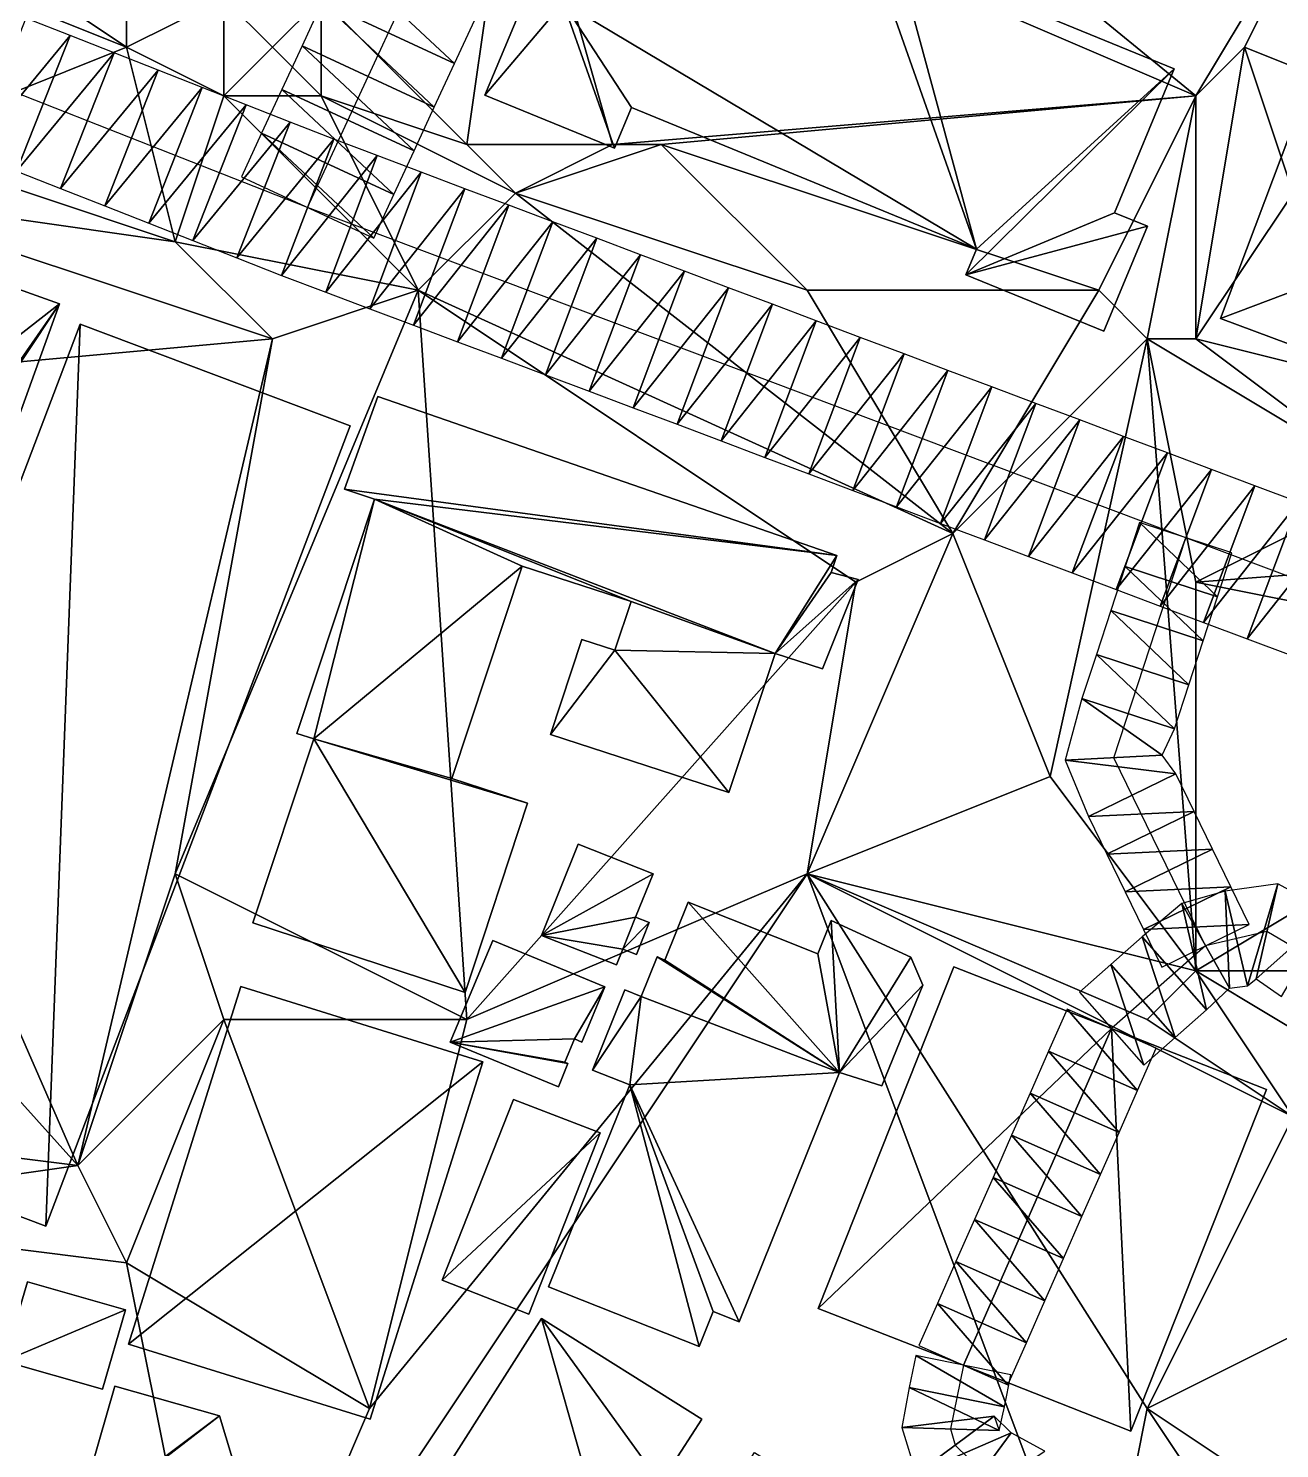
# Model space of a CAD drawing. Header units: metres. Extents: x -1103 to 901, y -902 to 905.
# Drawn here: x -998 to -946.6, y -201.6 to -143.2 of the extents above; entities that cross this region are included whole.
import ezdxf

# ---------------------------------------------------------------- set-up
doc = ezdxf.new("R2010")
doc.units = ezdxf.units.M
for name, color, linetype in [('OSM_BUILDING_FOOTPRINTS', 7, 'CONTINUOUS'), ('OSM_BUILDING_ROOFS', 1, 'CONTINUOUS'), ('OSM_BUILDING_WALLS', 8, 'CONTINUOUS'), ('OSM_ROAD_AXES', 2, 'CONTINUOUS'), ('OSM_ROAD_SURFACE', 9, 'CONTINUOUS'), ('OSM_TERRAIN', 3, 'CONTINUOUS')]:
    doc.layers.add(name, color=color, linetype=linetype)

msp = doc.modelspace()

# ---------------------------------------------------------------- linework, layer by layer
at = {"layer": 'OSM_BUILDING_FOOTPRINTS'}
for points in [[(-953.79, -155.686, 19.398), (-959.471, -153.364, 19.398), (-959.029, -152.302, 19.398), (-973.222, -146.485, 19.398), (-973.918, -148.155, 19.398), (-979.257, -145.977, 19.398), (-977.434, -141.608, 19.398), (-976.041, -142.172, 19.398), (-971.819, -132.02, 19.398), (-972.382, -131.788, 19.398), (-970.713, -127.796, 19.398), (-966.402, -129.554, 19.398), (-966.756, -130.405, 19.398), (-962.113, -132.318, 19.398), (-961.76, -131.478, 19.398), (-959.129, -132.551, 19.398), (-962.312, -140.215, 19.398), (-950.894, -144.892, 19.398), (-953.347, -150.809, 19.398), (-951.999, -151.362, 19.398), (-953.79, -155.686, 19.398)], [(-920.65, -165.727, 17.542), (-923.801, -164.544, 17.542), (-948.992, -155.155, 17.542), (-945.743, -146.529, 17.542), (-936.247, -150.068, 17.542), (-936.38, -150.399, 17.542), (-935.297, -150.809, 17.542), (-935.219, -150.587, 17.542), (-934.667, -150.798, 17.542), (-934.589, -150.587, 17.542), (-932.821, -151.251, 17.542), (-932.964, -151.616, 17.542), (-932.213, -151.892, 17.542), (-932.124, -151.638, 17.542), (-929.14, -152.744, 17.542), (-929.471, -153.606, 17.542), (-925.149, -155.21, 17.542), (-925.934, -157.289, 17.542), (-925.293, -157.532, 17.542), (-923.348, -152.368, 17.542), (-916.373, -154.966, 17.542), (-916.715, -155.884, 17.542), (-916.903, -155.807, 17.542), (-920.65, -165.727, 17.542)], [(-1006.792, -150.976, 20.696), (-996.755, -154.559, 20.696), (-1003.022, -171.899, 20.696), (-1007.289, -170.384, 20.696), (-1006.77, -168.947, 20.696), (-1012.551, -166.89, 20.696), (-1006.792, -150.976, 20.696)], [(-984.806, -159.568, 20.4), (-997.329, -192.491, 20.4), (-1008.427, -188.322, 20.4), (-995.904, -155.399, 20.4), (-984.806, -159.568, 20.4)], [(-983.668, -158.363, 20.351), (-964.777, -164.909, 20.351), (-965.009, -165.606, 20.351), (-963.892, -165.894, 20.351), (-965.362, -169.576, 20.351), (-967.319, -168.935, 20.351), (-969.22, -174.663, 20.351), (-976.56, -172.275, 20.351), (-975.267, -168.36, 20.351), (-973.907, -168.802, 20.351), (-973.244, -166.801, 20.351), (-977.721, -165.341, 20.351), (-980.616, -174.078, 20.351), (-977.499, -175.095, 20.351), (-980.075, -182.881, 20.351), (-988.807, -180.016, 20.351), (-986.298, -172.452, 20.351), (-986.994, -172.231, 20.351), (-983.8, -162.587, 20.351), (-985.038, -162.178, 20.351), (-983.668, -158.363, 20.351)], [(-975.421, -176.787, 20.302), (-972.337, -178.003, 20.302), (-973.056, -179.784, 20.302), (-972.492, -180.005, 20.302), (-973.022, -181.321, 20.302), (-973.575, -181.1, 20.302), (-973.84, -181.752, 20.302), (-976.924, -180.536, 20.302), (-975.421, -176.787, 20.302)], [(-976.637, -194.99, 19.983), (-970.436, -197.445, 19.983), (-969.861, -196.007, 19.983), (-968.789, -196.428, 19.983), (-964.666, -186.176, 19.983), (-962.93, -186.729, 19.983), (-961.239, -182.582, 19.983), (-961.726, -181.431, 19.983), (-965.009, -179.927, 19.983), (-965.561, -181.299, 19.983), (-970.889, -179.176, 19.983), (-971.851, -181.553, 19.983), (-972.171, -181.421, 19.983), (-972.823, -183.046, 19.983), (-973.498, -182.781, 19.983), (-974.824, -186.076, 19.983), (-973.299, -186.685, 19.983), (-976.637, -194.99, 19.983)], [(-978.936, -180.746, 20.065), (-974.316, -182.648, 20.065), (-975.266, -184.926, 20.065), (-975.576, -184.794, 20.065), (-975.974, -185.756, 20.065), (-975.841, -185.811, 20.065), (-976.228, -186.762, 20.065), (-980.683, -184.926, 20.065), (-978.936, -180.746, 20.065)], [(-959.957, -181.83, 19.7), (-965.539, -195.886, 19.7), (-959.57, -198.219, 19.7), (-952.672, -200.928, 19.7), (-947.09, -186.872, 19.7), (-953.468, -184.373, 19.7), (-959.957, -181.83, 19.7)], [(-989.305, -182.637, 20.035), (-979.345, -185.734, 20.035), (-983.976, -200.442, 20.035), (-993.925, -197.357, 20.035), (-989.305, -182.637, 20.035)], [(-978.085, -187.282, 20.02), (-974.515, -188.664, 20.02), (-977.455, -196.118, 20.02), (-981.014, -194.725, 20.02), (-978.085, -187.282, 20.02)], [(-998.081, -194.791, 20.022), (-994.046, -195.941, 20.022), (-994.997, -199.204, 20.022), (-999.031, -198.054, 20.022), (-998.081, -194.791, 20.022)], [(-980.715, -202.245, 19.753), (-976.924, -196.295, 19.753), (-970.336, -200.442, 19.753), (-972.027, -203.074, 19.753), (-969.85, -204.445, 19.753), (-968.17, -201.802, 19.753), (-958.166, -208.095, 19.753), (-957.602, -207.221, 19.753), (-953.435, -209.853, 19.753), (-958.254, -217.406, 19.753), (-963.107, -214.354, 19.753), (-963.372, -214.763, 19.753), (-965.682, -213.315, 19.753), (-965.505, -213.027, 19.753), (-972.701, -208.493, 19.753), (-972.436, -208.073, 19.753), (-974.337, -206.889, 19.753), (-974.05, -206.436, 19.753), (-980.715, -202.245, 19.753)], [(-994.488, -199.082, 20), (-990.177, -200.299, 20), (-989.393, -202.897, 20), (-990.52, -204.811, 20), (-993.427, -202.809, 20), (-994.765, -205.143, 20), (-996.113, -204.756, 20), (-994.488, -199.082, 20)]]:
    msp.add_polyline3d(points, close=True, dxfattribs=at)
at = {"layer": 'OSM_BUILDING_ROOFS'}
for points in [[(-959.029, -152.302, 30.998), (-966.756, -130.405, 30.998), (-976.041, -142.172, 30.998)], [(-959.029, -152.302, 30.998), (-962.312, -140.215, 30.998), (-966.756, -130.405, 30.998)], [(-959.029, -152.302, 30.998), (-950.894, -144.892, 30.998), (-962.312, -140.215, 30.998)], [(-976.041, -142.172, 30.998), (-977.434, -141.608, 30.998), (-979.257, -145.977, 30.998)], [(-976.041, -142.172, 30.998), (-979.257, -145.977, 30.998), (-973.918, -148.155, 30.998)], [(-976.041, -142.172, 30.998), (-973.918, -148.155, 30.998), (-973.222, -146.485, 30.998)], [(-976.041, -142.172, 30.998), (-973.222, -146.485, 30.998), (-959.029, -152.302, 30.998)], [(-959.471, -153.364, 30.998), (-953.347, -150.809, 30.998), (-950.894, -144.892, 30.998)], [(-959.029, -152.302, 30.998), (-959.471, -153.364, 30.998), (-950.894, -144.892, 30.998)], [(-936.38, -150.399, 35.542), (-945.743, -146.529, 35.542), (-948.992, -155.155, 35.542)], [(-936.38, -150.399, 35.542), (-948.992, -155.155, 35.542), (-923.801, -164.544, 35.542)], [(-996.755, -154.559, 32.296), (-1006.792, -150.976, 32.296), (-1012.551, -166.89, 32.296)], [(-959.471, -153.364, 30.998), (-951.999, -151.362, 30.998), (-953.347, -150.809, 30.998)], [(-959.471, -153.364, 30.998), (-953.79, -155.686, 30.998), (-951.999, -151.362, 30.998)], [(-996.755, -154.559, 32.296), (-1012.551, -166.89, 32.296), (-1006.77, -168.947, 32.296)], [(-996.755, -154.559, 32.296), (-1006.77, -168.947, 32.296), (-1007.289, -170.384, 32.296)], [(-996.755, -154.559, 32.296), (-1007.289, -170.384, 32.296), (-1003.022, -171.899, 32.296)], [(-997.329, -192.491, 25.6), (-995.904, -155.399, 25.6), (-1008.427, -188.322, 25.6)], [(-997.329, -192.491, 25.6), (-984.806, -159.568, 25.6), (-995.904, -155.399, 25.6)], [(-964.777, -164.909, 35.151), (-983.668, -158.363, 35.151), (-985.038, -162.178, 35.151)], [(-964.777, -164.909, 35.151), (-985.038, -162.178, 35.151), (-983.8, -162.587, 35.151)], [(-983.8, -162.587, 35.151), (-986.994, -172.231, 35.151), (-986.298, -172.452, 35.151)], [(-983.8, -162.587, 35.151), (-986.298, -172.452, 35.151), (-977.721, -165.341, 35.151)], [(-967.319, -168.935, 35.151), (-964.777, -164.909, 35.151), (-983.8, -162.587, 35.151)], [(-983.8, -162.587, 35.151), (-977.721, -165.341, 35.151), (-973.244, -166.801, 35.151)], [(-973.244, -166.801, 35.151), (-967.319, -168.935, 35.151), (-983.8, -162.587, 35.151)], [(-967.319, -168.935, 35.151), (-965.009, -165.606, 35.151), (-964.777, -164.909, 35.151)], [(-986.298, -172.452, 35.151), (-980.616, -174.078, 35.151), (-977.721, -165.341, 35.151)], [(-967.319, -168.935, 35.151), (-963.892, -165.894, 35.151), (-965.009, -165.606, 35.151)], [(-967.319, -168.935, 35.151), (-965.362, -169.576, 35.151), (-963.892, -165.894, 35.151)], [(-973.244, -166.801, 35.151), (-973.907, -168.802, 35.151), (-967.319, -168.935, 35.151)], [(-973.907, -168.802, 35.151), (-975.267, -168.36, 35.151), (-976.56, -172.275, 35.151)], [(-973.907, -168.802, 35.151), (-976.56, -172.275, 35.151), (-969.22, -174.663, 35.151)], [(-973.907, -168.802, 35.151), (-969.22, -174.663, 35.151), (-967.319, -168.935, 35.151)], [(-986.298, -172.452, 35.151), (-988.807, -180.016, 35.151), (-980.075, -182.881, 35.151)], [(-986.298, -172.452, 35.151), (-980.075, -182.881, 35.151), (-977.499, -175.095, 35.151)], [(-986.298, -172.452, 35.151), (-977.499, -175.095, 35.151), (-980.616, -174.078, 35.151)], [(-972.337, -178.003, 25.502), (-975.421, -176.787, 25.502), (-976.924, -180.536, 25.502)], [(-973.056, -179.784, 25.502), (-972.337, -178.003, 25.502), (-976.924, -180.536, 25.502)], [(-964.666, -186.176, 25.183), (-970.889, -179.176, 25.183), (-971.851, -181.553, 25.183)], [(-964.666, -186.176, 25.183), (-965.561, -181.299, 25.183), (-970.889, -179.176, 25.183)], [(-973.056, -179.784, 25.502), (-976.924, -180.536, 25.502), (-973.575, -181.1, 25.502)], [(-973.575, -181.1, 25.502), (-972.492, -180.005, 25.502), (-973.056, -179.784, 25.502)], [(-964.666, -186.176, 25.183), (-965.009, -179.927, 25.183), (-965.561, -181.299, 25.183)], [(-964.666, -186.176, 25.183), (-961.726, -181.431, 25.183), (-965.009, -179.927, 25.183)], [(-973.575, -181.1, 25.502), (-973.022, -181.321, 25.502), (-972.492, -180.005, 25.502)], [(-974.316, -182.648, 25.265), (-978.936, -180.746, 25.265), (-980.683, -184.926, 25.265)], [(-976.924, -180.536, 25.502), (-973.84, -181.752, 25.502), (-973.575, -181.1, 25.502)], [(-964.666, -186.176, 25.183), (-972.171, -181.421, 25.183), (-972.823, -183.046, 25.183)], [(-964.666, -186.176, 25.183), (-971.851, -181.553, 25.183), (-972.171, -181.421, 25.183)], [(-964.666, -186.176, 25.183), (-961.239, -182.582, 25.183), (-961.726, -181.431, 25.183)], [(-953.468, -184.373, 24.9), (-959.957, -181.83, 24.9), (-965.539, -195.886, 24.9)], [(-979.345, -185.734, 31.635), (-989.305, -182.637, 31.635), (-993.925, -197.357, 31.635)], [(-975.576, -184.794, 25.265), (-974.316, -182.648, 25.265), (-980.683, -184.926, 25.265)], [(-975.576, -184.794, 25.265), (-975.266, -184.926, 25.265), (-974.316, -182.648, 25.265)], [(-972.823, -183.046, 25.183), (-973.498, -182.781, 25.183), (-974.824, -186.076, 25.183)], [(-964.666, -186.176, 25.183), (-962.93, -186.729, 25.183), (-961.239, -182.582, 25.183)], [(-972.823, -183.046, 25.183), (-974.824, -186.076, 25.183), (-973.299, -186.685, 25.183)], [(-972.823, -183.046, 25.183), (-973.299, -186.685, 25.183), (-964.666, -186.176, 25.183)], [(-953.468, -184.373, 24.9), (-965.539, -195.886, 24.9), (-959.57, -198.219, 24.9)], [(-953.468, -184.373, 24.9), (-959.57, -198.219, 24.9), (-952.672, -200.928, 24.9)], [(-953.468, -184.373, 24.9), (-952.672, -200.928, 24.9), (-947.09, -186.872, 24.9)], [(-980.683, -184.926, 25.265), (-975.974, -185.756, 25.265), (-975.576, -184.794, 25.265)], [(-980.683, -184.926, 25.265), (-976.228, -186.762, 25.265), (-975.841, -185.811, 25.265)], [(-980.683, -184.926, 25.265), (-975.841, -185.811, 25.265), (-975.974, -185.756, 25.265)], [(-979.345, -185.734, 31.635), (-993.925, -197.357, 31.635), (-983.976, -200.442, 31.635)], [(-973.299, -186.685, 25.183), (-968.789, -196.428, 25.183), (-964.666, -186.176, 25.183)], [(-973.299, -186.685, 25.183), (-976.637, -194.99, 25.183), (-970.436, -197.445, 25.183)], [(-973.299, -186.685, 25.183), (-970.436, -197.445, 25.183), (-969.861, -196.007, 25.183)], [(-973.299, -186.685, 25.183), (-969.861, -196.007, 25.183), (-968.789, -196.428, 25.183)], [(-974.515, -188.664, 25.22), (-978.085, -187.282, 25.22), (-981.014, -194.725, 25.22)], [(-974.515, -188.664, 25.22), (-981.014, -194.725, 25.22), (-977.455, -196.118, 25.22)], [(-994.046, -195.941, 25.222), (-998.081, -194.791, 25.222), (-999.031, -198.054, 25.222)], [(-994.046, -195.941, 25.222), (-999.031, -198.054, 25.222), (-994.997, -199.204, 25.222)], [(-976.924, -196.295, 31.353), (-980.715, -202.245, 31.353), (-974.05, -206.436, 31.353)], [(-972.027, -203.074, 31.353), (-970.336, -200.442, 31.353), (-976.924, -196.295, 31.353)], [(-972.027, -203.074, 31.353), (-976.924, -196.295, 31.353), (-974.05, -206.436, 31.353)], [(-990.177, -200.299, 25.2), (-994.488, -199.082, 25.2), (-996.113, -204.756, 25.2)], [(-993.427, -202.809, 25.2), (-990.177, -200.299, 25.2), (-996.113, -204.756, 25.2)], [(-993.427, -202.809, 25.2), (-989.393, -202.897, 25.2), (-990.177, -200.299, 25.2)]]:
    msp.add_3dface(points, dxfattribs=at)
at = {"layer": 'OSM_BUILDING_WALLS'}
for points in [[(-950.894, -144.892, 19.398), (-962.312, -140.215, 19.398), (-962.312, -140.215, 30.998)], [(-950.894, -144.892, 19.398), (-962.312, -140.215, 30.998), (-950.894, -144.892, 30.998)], [(-977.434, -141.608, 19.398), (-979.257, -145.977, 19.398), (-979.257, -145.977, 30.998)], [(-977.434, -141.608, 19.398), (-979.257, -145.977, 30.998), (-977.434, -141.608, 30.998)], [(-953.347, -150.809, 19.398), (-950.894, -144.892, 19.398), (-950.894, -144.892, 30.998)], [(-953.347, -150.809, 19.398), (-950.894, -144.892, 30.998), (-953.347, -150.809, 30.998)], [(-979.257, -145.977, 19.398), (-973.918, -148.155, 19.398), (-973.918, -148.155, 30.998)], [(-979.257, -145.977, 19.398), (-973.918, -148.155, 30.998), (-979.257, -145.977, 30.998)], [(-973.918, -148.155, 19.398), (-973.222, -146.485, 19.398), (-973.222, -146.485, 30.998)], [(-973.918, -148.155, 19.398), (-973.222, -146.485, 30.998), (-973.918, -148.155, 30.998)], [(-973.222, -146.485, 19.398), (-959.029, -152.302, 19.398), (-959.029, -152.302, 30.998)], [(-973.222, -146.485, 19.398), (-959.029, -152.302, 30.998), (-973.222, -146.485, 30.998)], [(-945.743, -146.529, 17.542), (-948.992, -155.155, 17.542), (-948.992, -155.155, 35.542)], [(-945.743, -146.529, 17.542), (-948.992, -155.155, 35.542), (-945.743, -146.529, 35.542)], [(-996.755, -154.559, 20.696), (-1006.792, -150.976, 20.696), (-1006.792, -150.976, 32.296)], [(-996.755, -154.559, 20.696), (-1006.792, -150.976, 32.296), (-996.755, -154.559, 32.296)], [(-951.999, -151.362, 19.398), (-953.347, -150.809, 19.398), (-953.347, -150.809, 30.998)], [(-951.999, -151.362, 19.398), (-953.347, -150.809, 30.998), (-951.999, -151.362, 30.998)], [(-953.79, -155.686, 19.398), (-951.999, -151.362, 19.398), (-951.999, -151.362, 30.998)], [(-953.79, -155.686, 19.398), (-951.999, -151.362, 30.998), (-953.79, -155.686, 30.998)], [(-959.029, -152.302, 19.398), (-959.471, -153.364, 19.398), (-959.471, -153.364, 30.998)], [(-959.029, -152.302, 19.398), (-959.471, -153.364, 30.998), (-959.029, -152.302, 30.998)], [(-959.471, -153.364, 19.398), (-953.79, -155.686, 19.398), (-953.79, -155.686, 30.998)], [(-959.471, -153.364, 19.398), (-953.79, -155.686, 30.998), (-959.471, -153.364, 30.998)], [(-1003.022, -171.899, 20.696), (-996.755, -154.559, 20.696), (-996.755, -154.559, 32.296)], [(-1003.022, -171.899, 20.696), (-996.755, -154.559, 32.296), (-1003.022, -171.899, 32.296)], [(-995.904, -155.399, 20.4), (-1008.427, -188.322, 20.4), (-1008.427, -188.322, 25.6)], [(-995.904, -155.399, 20.4), (-1008.427, -188.322, 25.6), (-995.904, -155.399, 25.6)], [(-984.806, -159.568, 20.4), (-995.904, -155.399, 20.4), (-995.904, -155.399, 25.6)], [(-984.806, -159.568, 20.4), (-995.904, -155.399, 25.6), (-984.806, -159.568, 25.6)], [(-948.992, -155.155, 17.542), (-923.801, -164.544, 17.542), (-923.801, -164.544, 35.542)], [(-948.992, -155.155, 17.542), (-923.801, -164.544, 35.542), (-948.992, -155.155, 35.542)], [(-983.668, -158.363, 20.351), (-985.038, -162.178, 20.351), (-985.038, -162.178, 35.151)], [(-983.668, -158.363, 20.351), (-985.038, -162.178, 35.151), (-983.668, -158.363, 35.151)], [(-964.777, -164.909, 20.351), (-983.668, -158.363, 20.351), (-983.668, -158.363, 35.151)], [(-964.777, -164.909, 20.351), (-983.668, -158.363, 35.151), (-964.777, -164.909, 35.151)], [(-997.329, -192.491, 20.4), (-984.806, -159.568, 20.4), (-984.806, -159.568, 25.6)], [(-997.329, -192.491, 20.4), (-984.806, -159.568, 25.6), (-997.329, -192.491, 25.6)], [(-985.038, -162.178, 20.351), (-983.8, -162.587, 20.351), (-983.8, -162.587, 35.151)], [(-985.038, -162.178, 20.351), (-983.8, -162.587, 35.151), (-985.038, -162.178, 35.151)], [(-983.8, -162.587, 20.351), (-986.994, -172.231, 20.351), (-986.994, -172.231, 35.151)], [(-983.8, -162.587, 20.351), (-986.994, -172.231, 35.151), (-983.8, -162.587, 35.151)], [(-965.009, -165.606, 20.351), (-964.777, -164.909, 20.351), (-964.777, -164.909, 35.151)], [(-965.009, -165.606, 20.351), (-964.777, -164.909, 35.151), (-965.009, -165.606, 35.151)], [(-980.616, -174.078, 20.351), (-977.721, -165.341, 20.351), (-977.721, -165.341, 35.151)], [(-980.616, -174.078, 20.351), (-977.721, -165.341, 35.151), (-980.616, -174.078, 35.151)], [(-977.721, -165.341, 20.351), (-973.244, -166.801, 20.351), (-973.244, -166.801, 35.151)], [(-977.721, -165.341, 20.351), (-973.244, -166.801, 35.151), (-977.721, -165.341, 35.151)], [(-965.362, -169.576, 20.351), (-963.892, -165.894, 20.351), (-963.892, -165.894, 35.151)], [(-965.362, -169.576, 20.351), (-963.892, -165.894, 35.151), (-965.362, -169.576, 35.151)], [(-963.892, -165.894, 20.351), (-965.009, -165.606, 20.351), (-965.009, -165.606, 35.151)], [(-963.892, -165.894, 20.351), (-965.009, -165.606, 35.151), (-963.892, -165.894, 35.151)], [(-973.244, -166.801, 20.351), (-973.907, -168.802, 20.351), (-973.907, -168.802, 35.151)], [(-973.244, -166.801, 20.351), (-973.907, -168.802, 35.151), (-973.244, -166.801, 35.151)], [(-975.267, -168.36, 20.351), (-976.56, -172.275, 20.351), (-976.56, -172.275, 35.151)], [(-975.267, -168.36, 20.351), (-976.56, -172.275, 35.151), (-975.267, -168.36, 35.151)], [(-973.907, -168.802, 20.351), (-975.267, -168.36, 20.351), (-975.267, -168.36, 35.151)], [(-973.907, -168.802, 20.351), (-975.267, -168.36, 35.151), (-973.907, -168.802, 35.151)], [(-969.22, -174.663, 20.351), (-967.319, -168.935, 20.351), (-967.319, -168.935, 35.151)], [(-969.22, -174.663, 20.351), (-967.319, -168.935, 35.151), (-969.22, -174.663, 35.151)], [(-967.319, -168.935, 20.351), (-965.362, -169.576, 20.351), (-965.362, -169.576, 35.151)], [(-967.319, -168.935, 20.351), (-965.362, -169.576, 35.151), (-967.319, -168.935, 35.151)], [(-986.994, -172.231, 20.351), (-986.298, -172.452, 20.351), (-986.298, -172.452, 35.151)], [(-986.994, -172.231, 20.351), (-986.298, -172.452, 35.151), (-986.994, -172.231, 35.151)], [(-976.56, -172.275, 20.351), (-969.22, -174.663, 20.351), (-969.22, -174.663, 35.151)], [(-976.56, -172.275, 20.351), (-969.22, -174.663, 35.151), (-976.56, -172.275, 35.151)], [(-986.298, -172.452, 20.351), (-988.807, -180.016, 20.351), (-988.807, -180.016, 35.151)], [(-986.298, -172.452, 20.351), (-988.807, -180.016, 35.151), (-986.298, -172.452, 35.151)], [(-977.499, -175.095, 20.351), (-980.616, -174.078, 20.351), (-980.616, -174.078, 35.151)], [(-977.499, -175.095, 20.351), (-980.616, -174.078, 35.151), (-977.499, -175.095, 35.151)], [(-980.075, -182.881, 20.351), (-977.499, -175.095, 20.351), (-977.499, -175.095, 35.151)], [(-980.075, -182.881, 20.351), (-977.499, -175.095, 35.151), (-980.075, -182.881, 35.151)], [(-975.421, -176.787, 20.302), (-976.924, -180.536, 20.302), (-976.924, -180.536, 25.502)], [(-975.421, -176.787, 20.302), (-976.924, -180.536, 25.502), (-975.421, -176.787, 25.502)], [(-972.337, -178.003, 20.302), (-975.421, -176.787, 20.302), (-975.421, -176.787, 25.502)], [(-972.337, -178.003, 20.302), (-975.421, -176.787, 25.502), (-972.337, -178.003, 25.502)], [(-973.056, -179.784, 20.302), (-972.337, -178.003, 20.302), (-972.337, -178.003, 25.502)], [(-973.056, -179.784, 20.302), (-972.337, -178.003, 25.502), (-973.056, -179.784, 25.502)], [(-970.889, -179.176, 19.983), (-971.851, -181.553, 19.983), (-971.851, -181.553, 25.183)], [(-970.889, -179.176, 19.983), (-971.851, -181.553, 25.183), (-970.889, -179.176, 25.183)], [(-965.561, -181.299, 19.983), (-970.889, -179.176, 19.983), (-970.889, -179.176, 25.183)], [(-965.561, -181.299, 19.983), (-970.889, -179.176, 25.183), (-965.561, -181.299, 25.183)], [(-972.492, -180.005, 20.302), (-973.056, -179.784, 20.302), (-973.056, -179.784, 25.502)], [(-972.492, -180.005, 20.302), (-973.056, -179.784, 25.502), (-972.492, -180.005, 25.502)], [(-965.009, -179.927, 19.983), (-965.561, -181.299, 19.983), (-965.561, -181.299, 25.183)], [(-965.009, -179.927, 19.983), (-965.561, -181.299, 25.183), (-965.009, -179.927, 25.183)], [(-961.726, -181.431, 19.983), (-965.009, -179.927, 19.983), (-965.009, -179.927, 25.183)], [(-961.726, -181.431, 19.983), (-965.009, -179.927, 25.183), (-961.726, -181.431, 25.183)], [(-988.807, -180.016, 20.351), (-980.075, -182.881, 20.351), (-980.075, -182.881, 35.151)], [(-988.807, -180.016, 20.351), (-980.075, -182.881, 35.151), (-988.807, -180.016, 35.151)], [(-973.022, -181.321, 20.302), (-972.492, -180.005, 20.302), (-972.492, -180.005, 25.502)], [(-973.022, -181.321, 20.302), (-972.492, -180.005, 25.502), (-973.022, -181.321, 25.502)], [(-978.936, -180.746, 20.065), (-980.683, -184.926, 20.065), (-980.683, -184.926, 25.265)], [(-978.936, -180.746, 20.065), (-980.683, -184.926, 25.265), (-978.936, -180.746, 25.265)], [(-974.316, -182.648, 20.065), (-978.936, -180.746, 20.065), (-978.936, -180.746, 25.265)], [(-974.316, -182.648, 20.065), (-978.936, -180.746, 25.265), (-974.316, -182.648, 25.265)], [(-976.924, -180.536, 20.302), (-973.84, -181.752, 20.302), (-973.84, -181.752, 25.502)], [(-976.924, -180.536, 20.302), (-973.84, -181.752, 25.502), (-976.924, -180.536, 25.502)], [(-973.84, -181.752, 20.302), (-973.575, -181.1, 20.302), (-973.575, -181.1, 25.502)], [(-973.84, -181.752, 20.302), (-973.575, -181.1, 25.502), (-973.84, -181.752, 25.502)], [(-973.575, -181.1, 20.302), (-973.022, -181.321, 20.302), (-973.022, -181.321, 25.502)], [(-973.575, -181.1, 20.302), (-973.022, -181.321, 25.502), (-973.575, -181.1, 25.502)], [(-972.171, -181.421, 19.983), (-972.823, -183.046, 19.983), (-972.823, -183.046, 25.183)], [(-972.171, -181.421, 19.983), (-972.823, -183.046, 25.183), (-972.171, -181.421, 25.183)], [(-971.851, -181.553, 19.983), (-972.171, -181.421, 19.983), (-972.171, -181.421, 25.183)], [(-971.851, -181.553, 19.983), (-972.171, -181.421, 25.183), (-971.851, -181.553, 25.183)], [(-961.239, -182.582, 19.983), (-961.726, -181.431, 19.983), (-961.726, -181.431, 25.183)], [(-961.239, -182.582, 19.983), (-961.726, -181.431, 25.183), (-961.239, -182.582, 25.183)], [(-959.957, -181.83, 19.7), (-965.539, -195.886, 19.7), (-965.539, -195.886, 24.9)], [(-959.957, -181.83, 19.7), (-965.539, -195.886, 24.9), (-959.957, -181.83, 24.9)], [(-953.468, -184.373, 19.7), (-959.957, -181.83, 19.7), (-959.957, -181.83, 24.9)], [(-953.468, -184.373, 19.7), (-959.957, -181.83, 24.9), (-953.468, -184.373, 24.9)], [(-989.305, -182.637, 20.035), (-993.925, -197.357, 20.035), (-993.925, -197.357, 31.635)], [(-989.305, -182.637, 20.035), (-993.925, -197.357, 31.635), (-989.305, -182.637, 31.635)], [(-979.345, -185.734, 20.035), (-989.305, -182.637, 20.035), (-989.305, -182.637, 31.635)], [(-979.345, -185.734, 20.035), (-989.305, -182.637, 31.635), (-979.345, -185.734, 31.635)], [(-975.266, -184.926, 20.065), (-974.316, -182.648, 20.065), (-974.316, -182.648, 25.265)], [(-975.266, -184.926, 20.065), (-974.316, -182.648, 25.265), (-975.266, -184.926, 25.265)], [(-973.498, -182.781, 19.983), (-974.824, -186.076, 19.983), (-974.824, -186.076, 25.183)], [(-973.498, -182.781, 19.983), (-974.824, -186.076, 25.183), (-973.498, -182.781, 25.183)], [(-972.823, -183.046, 19.983), (-973.498, -182.781, 19.983), (-973.498, -182.781, 25.183)], [(-972.823, -183.046, 19.983), (-973.498, -182.781, 25.183), (-972.823, -183.046, 25.183)], [(-962.93, -186.729, 19.983), (-961.239, -182.582, 19.983), (-961.239, -182.582, 25.183)], [(-962.93, -186.729, 19.983), (-961.239, -182.582, 25.183), (-962.93, -186.729, 25.183)], [(-947.09, -186.872, 19.7), (-953.468, -184.373, 19.7), (-953.468, -184.373, 24.9)], [(-947.09, -186.872, 19.7), (-953.468, -184.373, 24.9), (-947.09, -186.872, 24.9)], [(-980.683, -184.926, 20.065), (-976.228, -186.762, 20.065), (-976.228, -186.762, 25.265)], [(-980.683, -184.926, 20.065), (-976.228, -186.762, 25.265), (-980.683, -184.926, 25.265)], [(-975.974, -185.756, 20.065), (-975.576, -184.794, 20.065), (-975.576, -184.794, 25.265)], [(-975.974, -185.756, 20.065), (-975.576, -184.794, 25.265), (-975.974, -185.756, 25.265)], [(-975.576, -184.794, 20.065), (-975.266, -184.926, 20.065), (-975.266, -184.926, 25.265)], [(-975.576, -184.794, 20.065), (-975.266, -184.926, 25.265), (-975.576, -184.794, 25.265)], [(-983.976, -200.442, 20.035), (-979.345, -185.734, 20.035), (-979.345, -185.734, 31.635)], [(-983.976, -200.442, 20.035), (-979.345, -185.734, 31.635), (-983.976, -200.442, 31.635)], [(-975.841, -185.811, 20.065), (-975.974, -185.756, 20.065), (-975.974, -185.756, 25.265)], [(-975.841, -185.811, 20.065), (-975.974, -185.756, 25.265), (-975.841, -185.811, 25.265)], [(-976.228, -186.762, 20.065), (-975.841, -185.811, 20.065), (-975.841, -185.811, 25.265)], [(-976.228, -186.762, 20.065), (-975.841, -185.811, 25.265), (-976.228, -186.762, 25.265)], [(-974.824, -186.076, 19.983), (-973.299, -186.685, 19.983), (-973.299, -186.685, 25.183)], [(-974.824, -186.076, 19.983), (-973.299, -186.685, 25.183), (-974.824, -186.076, 25.183)], [(-968.789, -196.428, 19.983), (-964.666, -186.176, 19.983), (-964.666, -186.176, 25.183)], [(-968.789, -196.428, 19.983), (-964.666, -186.176, 25.183), (-968.789, -196.428, 25.183)], [(-964.666, -186.176, 19.983), (-962.93, -186.729, 19.983), (-962.93, -186.729, 25.183)], [(-964.666, -186.176, 19.983), (-962.93, -186.729, 25.183), (-964.666, -186.176, 25.183)], [(-973.299, -186.685, 19.983), (-976.637, -194.99, 19.983), (-976.637, -194.99, 25.183)], [(-973.299, -186.685, 19.983), (-976.637, -194.99, 25.183), (-973.299, -186.685, 25.183)], [(-952.672, -200.928, 19.7), (-947.09, -186.872, 19.7), (-947.09, -186.872, 24.9)], [(-952.672, -200.928, 19.7), (-947.09, -186.872, 24.9), (-952.672, -200.928, 24.9)], [(-978.085, -187.282, 20.02), (-981.014, -194.725, 20.02), (-981.014, -194.725, 25.22)], [(-978.085, -187.282, 20.02), (-981.014, -194.725, 25.22), (-978.085, -187.282, 25.22)], [(-974.515, -188.664, 20.02), (-978.085, -187.282, 20.02), (-978.085, -187.282, 25.22)], [(-974.515, -188.664, 20.02), (-978.085, -187.282, 25.22), (-974.515, -188.664, 25.22)], [(-1008.427, -188.322, 20.4), (-997.329, -192.491, 20.4), (-997.329, -192.491, 25.6)], [(-1008.427, -188.322, 20.4), (-997.329, -192.491, 25.6), (-1008.427, -188.322, 25.6)], [(-977.455, -196.118, 20.02), (-974.515, -188.664, 20.02), (-974.515, -188.664, 25.22)], [(-977.455, -196.118, 20.02), (-974.515, -188.664, 25.22), (-977.455, -196.118, 25.22)], [(-994.046, -195.941, 20.022), (-998.081, -194.791, 20.022), (-998.081, -194.791, 25.222)], [(-994.046, -195.941, 20.022), (-998.081, -194.791, 25.222), (-994.046, -195.941, 25.222)], [(-981.014, -194.725, 20.02), (-977.455, -196.118, 20.02), (-977.455, -196.118, 25.22)], [(-981.014, -194.725, 20.02), (-977.455, -196.118, 25.22), (-981.014, -194.725, 25.22)], [(-976.637, -194.99, 19.983), (-970.436, -197.445, 19.983), (-970.436, -197.445, 25.183)], [(-976.637, -194.99, 19.983), (-970.436, -197.445, 25.183), (-976.637, -194.99, 25.183)], [(-994.997, -199.204, 20.022), (-994.046, -195.941, 20.022), (-994.046, -195.941, 25.222)], [(-994.997, -199.204, 20.022), (-994.046, -195.941, 25.222), (-994.997, -199.204, 25.222)], [(-976.924, -196.295, 19.753), (-980.715, -202.245, 19.753), (-980.715, -202.245, 31.353)], [(-976.924, -196.295, 19.753), (-980.715, -202.245, 31.353), (-976.924, -196.295, 31.353)], [(-970.336, -200.442, 19.753), (-976.924, -196.295, 19.753), (-976.924, -196.295, 31.353)], [(-970.336, -200.442, 19.753), (-976.924, -196.295, 31.353), (-970.336, -200.442, 31.353)], [(-970.436, -197.445, 19.983), (-969.861, -196.007, 19.983), (-969.861, -196.007, 25.183)], [(-970.436, -197.445, 19.983), (-969.861, -196.007, 25.183), (-970.436, -197.445, 25.183)], [(-969.861, -196.007, 19.983), (-968.789, -196.428, 19.983), (-968.789, -196.428, 25.183)], [(-969.861, -196.007, 19.983), (-968.789, -196.428, 25.183), (-969.861, -196.007, 25.183)], [(-965.539, -195.886, 19.7), (-959.57, -198.219, 19.7), (-959.57, -198.219, 24.9)], [(-965.539, -195.886, 19.7), (-959.57, -198.219, 24.9), (-965.539, -195.886, 24.9)], [(-993.925, -197.357, 20.035), (-983.976, -200.442, 20.035), (-983.976, -200.442, 31.635)], [(-993.925, -197.357, 20.035), (-983.976, -200.442, 31.635), (-993.925, -197.357, 31.635)], [(-999.031, -198.054, 20.022), (-994.997, -199.204, 20.022), (-994.997, -199.204, 25.222)], [(-999.031, -198.054, 20.022), (-994.997, -199.204, 25.222), (-999.031, -198.054, 25.222)], [(-959.57, -198.219, 19.7), (-952.672, -200.928, 19.7), (-952.672, -200.928, 24.9)], [(-959.57, -198.219, 19.7), (-952.672, -200.928, 24.9), (-959.57, -198.219, 24.9)], [(-994.488, -199.082, 20), (-996.113, -204.756, 20), (-996.113, -204.756, 25.2)], [(-994.488, -199.082, 20), (-996.113, -204.756, 25.2), (-994.488, -199.082, 25.2)], [(-990.177, -200.299, 20), (-994.488, -199.082, 20), (-994.488, -199.082, 25.2)], [(-990.177, -200.299, 20), (-994.488, -199.082, 25.2), (-990.177, -200.299, 25.2)], [(-989.393, -202.897, 20), (-990.177, -200.299, 20), (-990.177, -200.299, 25.2)], [(-989.393, -202.897, 20), (-990.177, -200.299, 25.2), (-989.393, -202.897, 25.2)], [(-972.027, -203.074, 19.753), (-970.336, -200.442, 19.753), (-970.336, -200.442, 31.353)], [(-972.027, -203.074, 19.753), (-970.336, -200.442, 31.353), (-972.027, -203.074, 31.353)]]:
    msp.add_3dface(points, dxfattribs=at)
at = {"layer": 'OSM_ROAD_AXES'}
for points in [[(-986.553, -150.588, 22.518), (-942.517, -55.513, 22.659)], [(-899.913, -187.933, 15.965), (-923.535, -174.287, 19.537), (-950.418, -164.179, 21.108), (-986.553, -150.588, 22.518), (-1024.611, -135.604, 20.017), (-1043.435, -128.538, 18.558), (-1060.204, -123.263, 17.236)], [(-949.6, -180.967, 21.416), (-953.38, -173.226, 21.354), (-950.418, -164.179, 21.108)], [(-932.522, -188.951, 19.909), (-947.079, -180.37, 21.246), (-949.6, -180.967, 21.416), (-953.468, -184.373, 21.825)], [(-953.468, -184.373, 21.825), (-959.57, -198.219, 21.905)], [(-959.57, -198.219, 21.905), (-960.1, -200.84, 21.89), (-959.901, -201.504, 21.886), (-958.785, -202.609, 21.883), (-946.018, -209.72, 20.933)]]:
    msp.add_polyline3d(points, dxfattribs=at)
at = {"layer": 'OSM_ROAD_SURFACE'}
for points in [[(-980.507, -144.674, 22.24), (-985.121, -140.358, 22.142), (-985.951, -142.152, 22.252)], [(-980.507, -144.674, 22.24), (-979.676, -142.88, 22.17), (-985.121, -140.358, 22.142)], [(-981.338, -146.468, 22.31), (-985.951, -142.152, 22.252), (-986.782, -143.946, 22.254)], [(-981.338, -146.468, 22.31), (-980.507, -144.674, 22.24), (-985.951, -142.152, 22.252)], [(-996.327, -143.516, 22.133), (-998.14, -142.802, 22.004), (-1000.338, -148.385, 22.116)], [(-996.327, -143.516, 22.133), (-1000.338, -148.385, 22.116), (-998.526, -149.099, 22.209)], [(-994.515, -144.229, 22.261), (-996.327, -143.516, 22.133), (-998.526, -149.099, 22.209)], [(-994.515, -144.229, 22.261), (-998.526, -149.099, 22.209), (-996.713, -149.812, 22.303)], [(-992.703, -144.943, 22.362), (-994.515, -144.229, 22.261), (-996.713, -149.812, 22.303)], [(-982.169, -148.261, 22.524), (-986.782, -143.946, 22.254), (-987.613, -145.74, 22.444)], [(-982.169, -148.261, 22.524), (-981.338, -146.468, 22.31), (-986.782, -143.946, 22.254)], [(-992.703, -144.943, 22.362), (-996.713, -149.812, 22.303), (-994.901, -150.526, 22.396)], [(-990.891, -145.656, 22.466), (-992.703, -144.943, 22.362), (-994.901, -150.526, 22.396)], [(-990.891, -145.656, 22.466), (-994.901, -150.526, 22.396), (-993.089, -151.239, 22.49)], [(-989.078, -146.37, 22.517), (-990.891, -145.656, 22.466), (-993.089, -151.239, 22.49)], [(-983, -150.055, 22.55), (-987.613, -145.74, 22.444), (-988.444, -147.534, 22.536)], [(-983, -150.055, 22.55), (-982.169, -148.261, 22.524), (-987.613, -145.74, 22.444)], [(-989.078, -146.37, 22.517), (-993.089, -151.239, 22.49), (-991.276, -151.953, 22.557)], [(-987.266, -147.083, 22.516), (-989.078, -146.37, 22.517), (-991.276, -151.953, 22.557)], [(-987.266, -147.083, 22.516), (-991.276, -151.953, 22.557), (-989.464, -152.666, 22.587)], [(-985.475, -147.789, 22.515), (-987.266, -147.083, 22.516), (-989.464, -152.666, 22.587)], [(-985.475, -147.789, 22.515), (-989.464, -152.666, 22.587), (-987.63, -153.388, 22.637)], [(-983.831, -151.849, 22.585), (-988.444, -147.534, 22.536), (-989.275, -149.328, 22.546)], [(-983.831, -151.849, 22.585), (-983, -150.055, 22.55), (-988.444, -147.534, 22.536)], [(-983.69, -148.46, 22.524), (-985.475, -147.789, 22.515), (-987.63, -153.388, 22.637)], [(-983.69, -148.46, 22.524), (-987.63, -153.388, 22.637), (-985.802, -154.076, 22.684)], [(-981.883, -149.14, 22.538), (-983.69, -148.46, 22.524), (-985.802, -154.076, 22.684)], [(-981.883, -149.14, 22.538), (-985.802, -154.076, 22.684), (-983.995, -154.755, 22.719)], [(-980.076, -149.819, 22.551), (-981.883, -149.14, 22.538), (-983.995, -154.755, 22.719)], [(-980.076, -149.819, 22.551), (-983.995, -154.755, 22.719), (-982.189, -155.435, 22.619)], [(-978.27, -150.499, 22.556), (-980.076, -149.819, 22.551), (-982.189, -155.435, 22.619)], [(-978.27, -150.499, 22.556), (-982.189, -155.435, 22.619), (-980.382, -156.115, 22.608)], [(-976.463, -151.178, 22.481), (-978.27, -150.499, 22.556), (-980.382, -156.115, 22.608)], [(-976.463, -151.178, 22.481), (-980.382, -156.115, 22.608), (-978.575, -156.794, 22.608)], [(-974.656, -151.858, 22.408), (-976.463, -151.178, 22.481), (-978.575, -156.794, 22.608)], [(-974.656, -151.858, 22.408), (-978.575, -156.794, 22.608), (-976.768, -157.474, 22.605)], [(-972.849, -152.537, 22.335), (-974.656, -151.858, 22.408), (-976.768, -157.474, 22.605)], [(-972.849, -152.537, 22.335), (-976.768, -157.474, 22.605), (-974.962, -158.153, 22.499)], [(-971.043, -153.217, 22.262), (-972.849, -152.537, 22.335), (-974.962, -158.153, 22.499)], [(-971.043, -153.217, 22.262), (-974.962, -158.153, 22.499), (-973.155, -158.833, 22.394)], [(-969.236, -153.896, 22.188), (-971.043, -153.217, 22.262), (-973.155, -158.833, 22.394)], [(-969.236, -153.896, 22.188), (-973.155, -158.833, 22.394), (-971.348, -159.512, 22.288)], [(-967.429, -154.576, 22.115), (-969.236, -153.896, 22.188), (-971.348, -159.512, 22.288)], [(-967.429, -154.576, 22.115), (-971.348, -159.512, 22.288), (-969.541, -160.192, 22.182)], [(-965.623, -155.255, 22.042), (-967.429, -154.576, 22.115), (-969.541, -160.192, 22.182)], [(-965.623, -155.255, 22.042), (-969.541, -160.192, 22.182), (-967.735, -160.871, 22.077)], [(-963.816, -155.935, 21.967), (-965.623, -155.255, 22.042), (-967.735, -160.871, 22.077)], [(-963.816, -155.935, 21.967), (-967.735, -160.871, 22.077), (-965.928, -161.551, 21.971)], [(-962.009, -156.614, 21.891), (-963.816, -155.935, 21.967), (-965.928, -161.551, 21.971)], [(-962.009, -156.614, 21.891), (-965.928, -161.551, 21.971), (-964.121, -162.23, 21.866)], [(-960.202, -157.294, 21.815), (-962.009, -156.614, 21.891), (-964.121, -162.23, 21.866)], [(-960.202, -157.294, 21.815), (-964.121, -162.23, 21.866), (-962.315, -162.91, 21.768)], [(-958.396, -157.974, 21.739), (-960.202, -157.294, 21.815), (-962.315, -162.91, 21.768)], [(-958.396, -157.974, 21.739), (-962.315, -162.91, 21.768), (-960.508, -163.589, 21.693)], [(-956.589, -158.653, 21.643), (-958.396, -157.974, 21.739), (-960.508, -163.589, 21.693)], [(-956.589, -158.653, 21.643), (-960.508, -163.589, 21.693), (-958.701, -164.269, 21.592)], [(-954.782, -159.333, 21.388), (-956.589, -158.653, 21.643), (-958.701, -164.269, 21.592)], [(-954.782, -159.333, 21.388), (-958.701, -164.269, 21.592), (-956.894, -164.949, 21.485)], [(-952.975, -160.012, 21.281), (-954.782, -159.333, 21.388), (-956.894, -164.949, 21.485)], [(-952.975, -160.012, 21.281), (-956.894, -164.949, 21.485), (-955.088, -165.628, 21.378)], [(-951.169, -160.692, 21.208), (-952.975, -160.012, 21.281), (-955.088, -165.628, 21.378)], [(-951.169, -160.692, 21.208), (-955.088, -165.628, 21.378), (-953.281, -166.308, 21.336)], [(-949.362, -161.371, 21.116), (-951.169, -160.692, 21.208), (-953.281, -166.308, 21.336)], [(-949.362, -161.371, 21.116), (-953.281, -166.308, 21.336), (-951.474, -166.987, 21.356)], [(-947.57, -162.045, 21.039), (-949.362, -161.371, 21.116), (-951.474, -166.987, 21.356)], [(-947.57, -162.045, 21.039), (-951.474, -166.987, 21.356), (-949.682, -167.661, 21.148)], [(-945.778, -162.719, 20.962), (-947.57, -162.045, 21.039), (-949.682, -167.661, 21.148)], [(-945.778, -162.719, 20.962), (-949.682, -167.661, 21.148), (-947.889, -168.335, 21.056)], [(-943.986, -163.393, 20.89), (-945.778, -162.719, 20.962), (-947.889, -168.335, 21.056)], [(-949.11, -166.611, 21.088), (-952.319, -163.557, 21.316), (-952.911, -165.366, 21.33)], [(-949.11, -166.611, 21.088), (-948.517, -164.802, 21.069), (-952.319, -163.557, 21.316)], [(-943.986, -163.393, 20.89), (-947.889, -168.335, 21.056), (-946.097, -169.009, 20.963)], [(-949.702, -168.42, 21.168), (-952.911, -165.366, 21.33), (-953.504, -167.175, 21.343)], [(-949.702, -168.42, 21.168), (-949.11, -166.611, 21.088), (-952.911, -165.366, 21.33)], [(-950.295, -170.229, 21.283), (-953.504, -167.175, 21.343), (-954.096, -168.985, 21.357)], [(-950.295, -170.229, 21.283), (-949.702, -168.42, 21.168), (-953.504, -167.175, 21.343)], [(-950.887, -172.039, 21.41), (-954.096, -168.985, 21.357), (-954.688, -170.794, 21.371)], [(-950.887, -172.039, 21.41), (-950.295, -170.229, 21.283), (-954.096, -168.985, 21.357)], [(-951.383, -173.128, 21.418), (-954.688, -170.794, 21.371), (-955.378, -173.323, 21.391)], [(-951.383, -173.128, 21.418), (-950.887, -172.039, 21.41), (-954.688, -170.794, 21.371)], [(-950.827, -173.896, 21.429), (-951.383, -173.128, 21.418), (-955.378, -173.323, 21.391)], [(-950.827, -173.896, 21.429), (-955.378, -173.323, 21.391), (-954.421, -175.651, 21.421)], [(-950.071, -175.444, 21.369), (-950.827, -173.896, 21.429), (-954.421, -175.651, 21.421)], [(-950.071, -175.444, 21.369), (-954.421, -175.651, 21.421), (-953.665, -177.2, 21.445)], [(-949.315, -176.993, 21.352), (-950.071, -175.444, 21.369), (-953.665, -177.2, 21.445)], [(-949.315, -176.993, 21.352), (-953.665, -177.2, 21.445), (-952.909, -178.748, 21.487)], [(-948.559, -178.541, 21.344), (-949.315, -176.993, 21.352), (-952.909, -178.748, 21.487)], [(-948.559, -178.541, 21.344), (-952.909, -178.748, 21.487), (-952.153, -180.296, 21.53)], [(-947.803, -180.089, 21.336), (-948.559, -178.541, 21.344), (-952.153, -180.296, 21.53)], [(-948.801, -178.722, 21.363), (-950.58, -179.224, 21.484), (-948.619, -182.71, 21.403)], [(-946.636, -178.419, 21.224), (-948.801, -178.722, 21.363), (-947.878, -182.614, 21.352)], [(-948.801, -178.722, 21.363), (-948.619, -182.71, 21.403), (-947.878, -182.614, 21.352)], [(-946.636, -178.419, 21.224), (-947.878, -182.614, 21.352), (-947.523, -182.32, 21.333)], [(-944.446, -179.6, 21.104), (-946.636, -178.419, 21.224), (-947.523, -182.32, 21.333)], [(-950.58, -179.224, 21.484), (-952.211, -180.601, 21.547), (-949.568, -183.603, 21.638)], [(-950.58, -179.224, 21.484), (-949.568, -183.603, 21.638), (-948.619, -182.71, 21.403)], [(-944.446, -179.6, 21.104), (-947.523, -182.32, 21.333), (-946.478, -183.046, 21.244)], [(-947.803, -180.089, 21.336), (-952.153, -180.296, 21.53), (-951.397, -181.844, 21.586)], [(-952.211, -180.601, 21.547), (-953.501, -181.737, 21.707), (-950.857, -184.739, 21.863)], [(-952.211, -180.601, 21.547), (-950.857, -184.739, 21.863), (-949.568, -183.603, 21.638)], [(-953.501, -181.737, 21.707), (-954.79, -182.872, 21.918), (-952.147, -185.874, 21.858)], [(-953.501, -181.737, 21.707), (-952.147, -185.874, 21.858), (-950.857, -184.739, 21.863)], [(-955.299, -183.567, 21.901), (-956.061, -185.297, 21.916), (-952.401, -186.91, 21.864)], [(-955.299, -183.567, 21.901), (-952.401, -186.91, 21.864), (-951.638, -185.179, 21.849)], [(-956.061, -185.297, 21.916), (-956.824, -187.028, 21.931), (-953.164, -188.641, 21.879)], [(-956.061, -185.297, 21.916), (-953.164, -188.641, 21.879), (-952.401, -186.91, 21.864)], [(-956.824, -187.028, 21.931), (-957.587, -188.759, 21.946), (-953.926, -190.372, 21.895)], [(-956.824, -187.028, 21.931), (-953.926, -190.372, 21.895), (-953.164, -188.641, 21.879)], [(-957.587, -188.759, 21.946), (-958.349, -190.489, 21.96), (-954.689, -192.102, 21.91)], [(-957.587, -188.759, 21.946), (-954.689, -192.102, 21.91), (-953.926, -190.372, 21.895)], [(-958.349, -190.489, 21.96), (-959.112, -192.22, 21.968), (-955.452, -193.833, 21.925)], [(-958.349, -190.489, 21.96), (-955.452, -193.833, 21.925), (-954.689, -192.102, 21.91)], [(-959.112, -192.22, 21.968), (-959.875, -193.951, 21.975), (-956.214, -195.564, 21.934)], [(-959.112, -192.22, 21.968), (-956.214, -195.564, 21.934), (-955.452, -193.833, 21.925)], [(-959.875, -193.951, 21.975), (-960.637, -195.682, 21.966), (-956.977, -197.295, 21.942)], [(-959.875, -193.951, 21.975), (-956.977, -197.295, 21.942), (-956.214, -195.564, 21.934)], [(-960.637, -195.682, 21.966), (-961.4, -197.412, 21.955), (-957.74, -199.025, 21.949)], [(-960.637, -195.682, 21.966), (-957.74, -199.025, 21.949), (-956.977, -197.295, 21.942)], [(-961.53, -197.822, 21.953), (-961.795, -199.133, 21.945), (-957.875, -199.926, 21.949)], [(-961.53, -197.822, 21.953), (-957.875, -199.926, 21.949), (-957.61, -198.616, 21.948)], [(-961.795, -199.133, 21.945), (-962.099, -200.773, 21.936), (-958.101, -200.907, 21.943)], [(-961.795, -199.133, 21.945), (-958.101, -200.907, 21.943), (-957.875, -199.926, 21.949)], [(-962.099, -200.773, 21.936), (-961.506, -202.697, 21.927), (-958.296, -200.31, 21.946)], [(-962.099, -200.773, 21.936), (-958.296, -200.31, 21.946), (-958.101, -200.907, 21.943)], [(-961.506, -202.697, 21.927), (-957.6, -200.998, 21.944), (-958.296, -200.31, 21.946)], [(-961.506, -202.697, 21.927), (-959.97, -204.221, 21.922), (-957.6, -200.998, 21.944)], [(-959.97, -204.221, 21.922), (-956.216, -201.751, 21.931), (-957.6, -200.998, 21.944)]]:
    msp.add_3dface(points, dxfattribs=at)
at = {"layer": 'OSM_TERRAIN'}
for points in [[(-978, -134, 21.811), (-950, -146, 21.476), (-972, -128, 21.256)], [(-950, -146, 21.476), (-944, -136, 21.46), (-972, -128, 21.256)], [(-986, -142, 22.195), (-980, -148, 22.287), (-978, -134, 21.811)], [(-980, -148, 22.287), (-974, -148, 21.623), (-978, -134, 21.811)], [(-974, -148, 21.623), (-950, -146, 21.476), (-978, -134, 21.811)], [(-950, -146, 21.476), (-948, -144, 21.059), (-944, -136, 21.46)], [(-938, -148, 20.879), (-944, -136, 21.46), (-948, -144, 21.059)], [(-1004, -148, 21.902), (-994, -144, 22.227), (-1004, -140, 21.513)], [(-994, -144, 22.227), (-1000, -140, 21.453), (-1004, -140, 21.513)], [(-994, -144, 22.227), (-994, -140, 20.924), (-1000, -140, 21.453)], [(-994, -144, 22.227), (-990, -142, 21.245), (-994, -140, 20.924)], [(-990, -146, 22.468), (-990, -142, 21.245), (-994, -144, 22.227)], [(-990, -146, 22.468), (-988, -144, 22.041), (-990, -142, 21.245)], [(-988, -144, 22.041), (-986, -142, 22.195), (-990, -142, 21.245)], [(-988, -144, 22.041), (-986, -146, 22.432), (-986, -142, 22.195)], [(-986, -146, 22.432), (-980, -148, 22.287), (-986, -142, 22.195)], [(-1004, -148, 21.902), (-992, -152, 22.504), (-994, -144, 22.227)], [(-992, -152, 22.504), (-990, -146, 22.468), (-994, -144, 22.227)], [(-990, -146, 22.468), (-986, -146, 22.432), (-988, -144, 22.041)], [(-950, -156, 20.556), (-948, -144, 21.059), (-950, -146, 21.476)], [(-950, -156, 20.556), (-946, -150, 20.243), (-948, -144, 21.059)], [(-946, -150, 20.243), (-938, -148, 20.879), (-948, -144, 21.059)], [(-992, -152, 22.504), (-982, -154, 22.564), (-990, -146, 22.468)], [(-990, -146, 22.468), (-982, -154, 22.564), (-986, -146, 22.432)], [(-982, -154, 22.564), (-978, -150, 22.507), (-986, -146, 22.432)], [(-978, -150, 22.507), (-980, -148, 22.287), (-986, -146, 22.432)], [(-972, -148, 21.752), (-950, -146, 21.476), (-974, -148, 21.623)], [(-954, -154, 21.623), (-950, -146, 21.476), (-972, -148, 21.752)], [(-952, -156, 21.193), (-950, -146, 21.476), (-954, -154, 21.623)], [(-952, -156, 21.193), (-950, -156, 20.556), (-950, -146, 21.476)], [(-992, -152, 22.504), (-1004, -148, 21.902), (-1006, -150, 22.667)], [(-978, -150, 22.507), (-974, -148, 21.623), (-980, -148, 22.287)], [(-978, -150, 22.507), (-972, -148, 21.752), (-974, -148, 21.623)], [(-978, -150, 22.507), (-966, -154, 22.032), (-972, -148, 21.752)], [(-966, -154, 22.032), (-954, -154, 21.623), (-972, -148, 21.752)], [(-1010, -158, 22.792), (-988, -156, 22.884), (-1006, -150, 22.667)], [(-1006, -150, 22.667), (-988, -156, 22.884), (-992, -152, 22.504)], [(-982, -154, 22.564), (-960, -164, 21.618), (-978, -150, 22.507)], [(-960, -164, 21.618), (-966, -154, 22.032), (-978, -150, 22.507)], [(-950, -156, 20.556), (-942, -158, 20.271), (-946, -150, 20.243)], [(-988, -156, 22.884), (-982, -154, 22.564), (-992, -152, 22.504)], [(-992, -178, 22.897), (-980, -184, 22.452), (-982, -154, 22.564)], [(-992, -178, 22.897), (-982, -154, 22.564), (-988, -156, 22.884)], [(-980, -184, 22.452), (-964, -166, 22.544), (-982, -154, 22.564)], [(-964, -166, 22.544), (-960, -164, 21.618), (-982, -154, 22.564)], [(-960, -164, 21.618), (-954, -154, 21.623), (-966, -154, 22.032)], [(-952, -156, 21.193), (-954, -154, 21.623), (-960, -164, 21.618)], [(-996, -190, 22.865), (-988, -156, 22.884), (-1010, -158, 22.792)], [(-996, -190, 22.865), (-992, -178, 22.897), (-988, -156, 22.884)], [(-960, -164, 21.618), (-956, -174, 21.343), (-952, -156, 21.193)], [(-952, -156, 21.193), (-956, -174, 21.343), (-950, -182, 21.465)], [(-950, -182, 21.465), (-950, -166, 21.077), (-952, -156, 21.193)], [(-950, -166, 21.077), (-942, -162, 20.757), (-952, -156, 21.193)], [(-952, -156, 21.193), (-942, -162, 20.757), (-950, -156, 20.556)], [(-942, -162, 20.757), (-942, -158, 20.271), (-950, -156, 20.556)], [(-1014, -170, 22.913), (-996, -190, 22.865), (-1010, -158, 22.792)], [(-950, -166, 21.077), (-924, -164, 20.146), (-942, -162, 20.757)], [(-966, -178, 22.001), (-956, -174, 21.343), (-960, -164, 21.618)], [(-966, -178, 22.001), (-960, -164, 21.618), (-964, -166, 22.544)], [(-950, -166, 21.077), (-930, -170, 19.959), (-924, -164, 20.146)], [(-980, -184, 22.452), (-966, -178, 22.001), (-964, -166, 22.544)], [(-950, -182, 21.465), (-930, -170, 19.959), (-950, -166, 21.077)], [(-1012, -188, 22.759), (-996, -190, 22.865), (-1014, -170, 22.913)], [(-950, -182, 21.465), (-938, -182, 20.616), (-930, -170, 19.959)], [(-966, -178, 22.001), (-950, -182, 21.465), (-956, -174, 21.343)], [(-996, -190, 22.865), (-990, -184, 22.202), (-992, -178, 22.897)], [(-990, -184, 22.202), (-980, -184, 22.452), (-992, -178, 22.897)], [(-990, -214, 21.757), (-954, -210, 21.853), (-966, -178, 22.001)], [(-984, -200, 22.178), (-990, -214, 21.757), (-966, -178, 22.001)], [(-984, -200, 22.178), (-966, -178, 22.001), (-980, -184, 22.452)], [(-954, -210, 21.853), (-952, -200, 21.835), (-966, -178, 22.001)], [(-966, -178, 22.001), (-952, -200, 21.835), (-946, -188, 21.72)], [(-946, -188, 21.72), (-952, -184, 21.837), (-966, -178, 22.001)], [(-952, -184, 21.837), (-950, -182, 21.465), (-966, -178, 22.001)], [(-952, -184, 21.837), (-946, -188, 21.72), (-950, -182, 21.465)], [(-946, -188, 21.72), (-940, -188, 20.632), (-950, -182, 21.465)], [(-940, -188, 20.632), (-938, -182, 20.616), (-950, -182, 21.465)], [(-994, -194, 22.087), (-990, -184, 22.202), (-996, -190, 22.865)], [(-994, -194, 22.087), (-984, -200, 22.178), (-990, -184, 22.202)], [(-990, -184, 22.202), (-984, -200, 22.178), (-980, -184, 22.452)], [(-1010, -192, 22.177), (-996, -190, 22.865), (-1012, -188, 22.759)], [(-952, -200, 21.835), (-944, -196, 21.325), (-946, -188, 21.72)], [(-994, -194, 22.087), (-996, -190, 22.865), (-1010, -192, 22.177)], [(-1014, -210, 22.149), (-990, -214, 21.757), (-1010, -192, 22.177)], [(-1010, -192, 22.177), (-990, -214, 21.757), (-994, -194, 22.087)], [(-990, -214, 21.757), (-984, -200, 22.178), (-994, -194, 22.087)], [(-946, -204, 20.887), (-944, -196, 21.325), (-952, -200, 21.835)], [(-954, -210, 21.853), (-948, -206, 21.362), (-952, -200, 21.835)], [(-948, -206, 21.362), (-946, -204, 20.887), (-952, -200, 21.835)]]:
    msp.add_3dface(points, dxfattribs=at)

doc.saveas('drawing.dxf')
